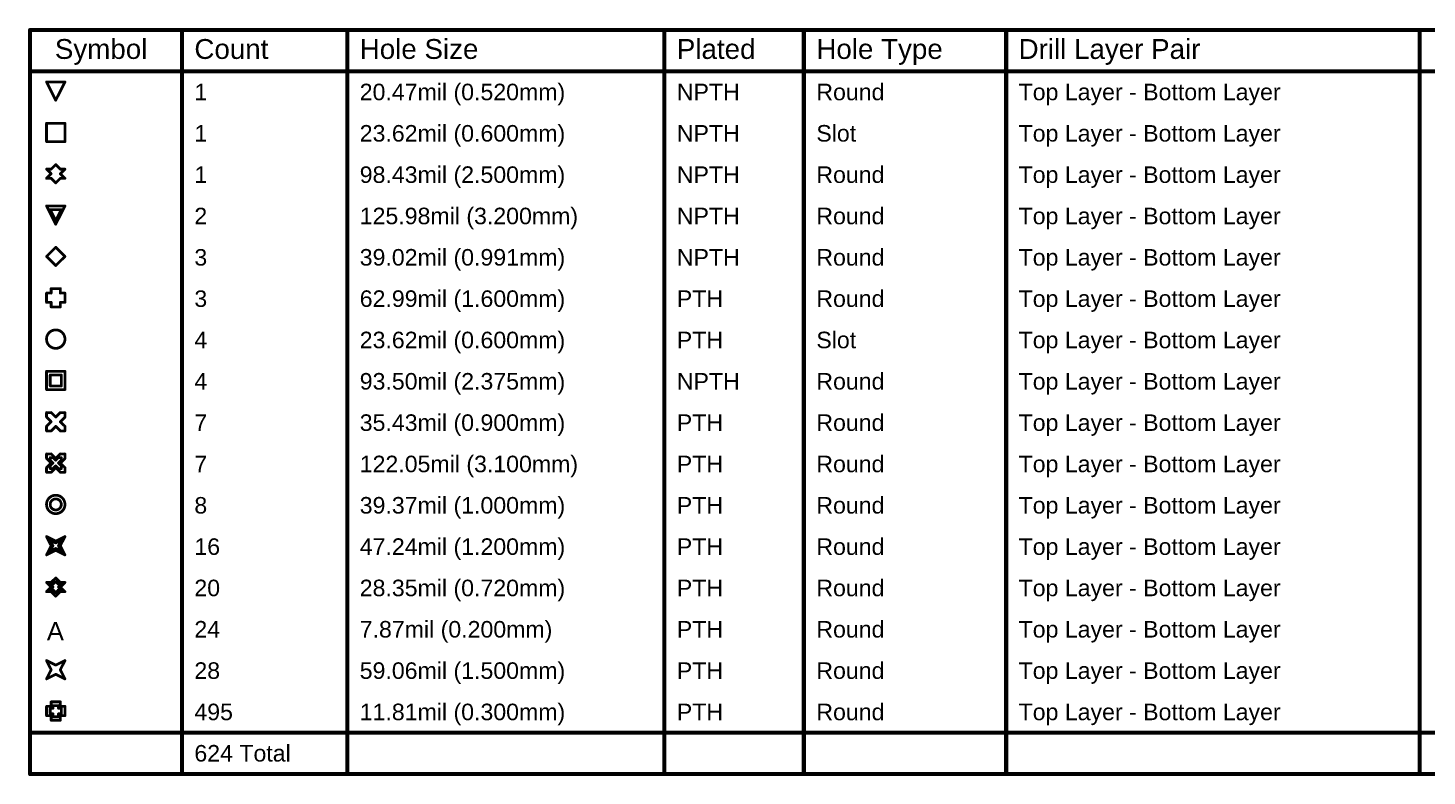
# Model space of a CAD drawing. Header units: inches. Extents: x -3 to 5259, y -3 to 5282.
# Drawn here: x -2.7 to 126.1, y 134.3 to 203.3 of the extents above; entities that cross this region are included whole.
import ezdxf

# ---------------------------------------------------------------- set-up
doc = ezdxf.new("R2010")
doc.units = ezdxf.units.IN
doc.layers.add('Drill Drawing', color=1, linetype='Continuous')
doc.styles.add('Arial', font='', dxfattribs={"height": 0.2})
doc.styles.get('Arial').set_extended_font_data('Arial')

msp = doc.modelspace()

# ---------------------------------------------------------------- linework, layer by layer
at = {"layer": 'Drill Drawing'}
for points in [[(-2.55, 203.07, 0.381, 0.381, 0), (280.18, 203.07, 0.381, 0.381, 0)], [(-2.55, 134.49, 0.381, 0.381, 0), (-2.55, 203.07, 0.381, 0.381, 0)], [(11.45, 134.49, 0.381, 0.381, 0), (11.45, 203.07, 0.381, 0.381, 0)], [(26.68, 134.49, 0.381, 0.381, 0), (26.68, 203.07, 0.381, 0.381, 0)], [(55.88, 134.49, 0.381, 0.381, 0), (55.88, 203.07, 0.381, 0.381, 0)], [(68.73, 134.49, 0.381, 0.381, 0), (68.73, 203.07, 0.381, 0.381, 0)], [(87.37, 134.49, 0.381, 0.381, 0), (87.37, 203.07, 0.381, 0.381, 0)], [(125.46, 134.49, 0.381, 0.381, 0), (125.46, 203.07, 0.381, 0.381, 0)], [(-2.55, 199.26, 0.381, 0.381, 0), (280.18, 199.26, 0.381, 0.381, 0)], [(-1.03, 198.29, 0.254, 0.254, 0), (0.67, 198.29, 0.254, 0.254, 0)], [(-1.03, 198.29, 0.254, 0.254, 0), (-0.18, 196.6, 0.254, 0.254, 0)], [(-0.18, 196.6, 0.254, 0.254, 0), (0.67, 198.29, 0.254, 0.254, 0)], [(-1.03, 194.48, 0.254, 0.254, 0), (0.67, 194.48, 0.254, 0.254, 0)], [(-1.03, 192.79, 0.254, 0.254, 0), (-1.03, 194.48, 0.254, 0.254, 0)], [(0.67, 192.79, 0.254, 0.254, 0), (0.67, 194.48, 0.254, 0.254, 0)], [(-1.03, 192.79, 0.254, 0.254, 0), (0.67, 192.79, 0.254, 0.254, 0)], [(-0.6, 190.25, 0.254, 0.254, 0), (-0.18, 190.67, 0.254, 0.254, 0)], [(-0.18, 190.67, 0.254, 0.254, 0), (0.24, 190.25, 0.254, 0.254, 0)], [(-1.03, 190.25, 0.254, 0.254, 0), (-0.6, 189.82, 0.254, 0.254, 0)], [(-1.03, 190.25, 0.254, 0.254, 0), (-0.6, 190.25, 0.254, 0.254, 0)], [(-1.03, 189.4, 0.254, 0.254, 0), (-0.6, 189.82, 0.254, 0.254, 0)], [(-1.03, 189.4, 0.254, 0.254, 0), (-0.6, 189.4, 0.254, 0.254, 0)], [(-0.6, 189.4, 0.254, 0.254, 0), (-0.18, 188.98, 0.254, 0.254, 0)], [(-0.18, 188.98, 0.254, 0.254, 0), (0.24, 189.4, 0.254, 0.254, 0)], [(0.24, 190.25, 0.254, 0.254, 0), (0.67, 190.25, 0.254, 0.254, 0)], [(0.24, 189.82, 0.254, 0.254, 0), (0.67, 190.25, 0.254, 0.254, 0)], [(0.24, 189.82, 0.254, 0.254, 0), (0.67, 189.4, 0.254, 0.254, 0)], [(0.24, 189.4, 0.254, 0.254, 0), (0.67, 189.4, 0.254, 0.254, 0)], [(-1.03, 186.86, 0.254, 0.254, 0), (0.67, 186.86, 0.254, 0.254, 0)], [(-1.03, 186.86, 0.254, 0.254, 0), (-0.18, 185.17, 0.254, 0.254, 0)], [(-0.18, 185.17, 0.254, 0.254, 0), (0.67, 186.86, 0.254, 0.254, 0)], [(-0.69, 186.52, 0.254, 0.254, 0), (0.33, 186.52, 0.254, 0.254, 0)], [(-0.69, 186.52, 0.254, 0.254, 0), (-0.18, 185.5, 0.254, 0.254, 0)], [(-0.18, 185.5, 0.254, 0.254, 0), (0.33, 186.52, 0.254, 0.254, 0)], [(-1.03, 182.2, 0.254, 0.254, 0), (-0.18, 183.05, 0.254, 0.254, 0)], [(-0.18, 183.05, 0.254, 0.254, 0), (0.67, 182.2, 0.254, 0.254, 0)], [(-1.03, 182.2, 0.254, 0.254, 0), (-0.18, 181.36, 0.254, 0.254, 0)], [(-0.18, 181.36, 0.254, 0.254, 0), (0.67, 182.2, 0.254, 0.254, 0)], [(-0.6, 178.82, 0.254, 0.254, 0), (-0.6, 179.24, 0.254, 0.254, 0)], [(-0.6, 179.24, 0.254, 0.254, 0), (0.24, 179.24, 0.254, 0.254, 0)], [(0.24, 178.82, 0.254, 0.254, 0), (0.24, 179.24, 0.254, 0.254, 0)], [(-1.03, 177.97, 0.254, 0.254, 0), (-1.03, 178.82, 0.254, 0.254, 0)], [(-1.03, 178.82, 0.254, 0.254, 0), (-0.6, 178.82, 0.254, 0.254, 0)], [(-1.03, 177.97, 0.254, 0.254, 0), (-0.6, 177.97, 0.254, 0.254, 0)], [(-0.6, 177.55, 0.254, 0.254, 0), (-0.6, 177.97, 0.254, 0.254, 0)], [(0.24, 178.82, 0.254, 0.254, 0), (0.67, 178.82, 0.254, 0.254, 0)], [(0.24, 177.97, 0.254, 0.254, 0), (0.67, 177.97, 0.254, 0.254, 0)], [(0.24, 177.55, 0.254, 0.254, 0), (0.24, 177.97, 0.254, 0.254, 0)], [(0.67, 177.97, 0.254, 0.254, 0), (0.67, 178.82, 0.254, 0.254, 0)], [(-0.6, 177.55, 0.254, 0.254, 0), (0.24, 177.55, 0.254, 0.254, 0)], [(-1.03, 171.62, 0.254, 0.254, 0), (0.67, 171.62, 0.254, 0.254, 0)], [(-1.03, 169.93, 0.254, 0.254, 0), (-1.03, 171.62, 0.254, 0.254, 0)], [(-0.69, 171.28, 0.254, 0.254, 0), (0.33, 171.28, 0.254, 0.254, 0)], [(-0.69, 170.26, 0.254, 0.254, 0), (-0.69, 171.28, 0.254, 0.254, 0)], [(0.33, 170.26, 0.254, 0.254, 0), (0.33, 171.28, 0.254, 0.254, 0)], [(0.67, 169.93, 0.254, 0.254, 0), (0.67, 171.62, 0.254, 0.254, 0)], [(-0.69, 170.26, 0.254, 0.254, 0), (0.33, 170.26, 0.254, 0.254, 0)], [(-1.03, 169.93, 0.254, 0.254, 0), (0.67, 169.93, 0.254, 0.254, 0)], [(-1.03, 167.39, 0.254, 0.254, 0), (-1.03, 167.81, 0.254, 0.254, 0)], [(-1.03, 167.81, 0.254, 0.254, 0), (-0.6, 167.81, 0.254, 0.254, 0)], [(-0.6, 167.81, 0.254, 0.254, 0), (-0.18, 167.39, 0.254, 0.254, 0)], [(-0.18, 167.39, 0.254, 0.254, 0), (0.24, 167.81, 0.254, 0.254, 0)], [(0.24, 167.81, 0.254, 0.254, 0), (0.67, 167.81, 0.254, 0.254, 0)], [(0.67, 167.39, 0.254, 0.254, 0), (0.67, 167.81, 0.254, 0.254, 0)], [(-1.03, 167.39, 0.254, 0.254, 0), (-0.6, 166.96, 0.254, 0.254, 0)], [(-1.03, 166.54, 0.254, 0.254, 0), (-0.6, 166.96, 0.254, 0.254, 0)], [(-1.03, 166.12, 0.254, 0.254, 0), (-1.03, 166.54, 0.254, 0.254, 0)], [(-1.03, 166.12, 0.254, 0.254, 0), (-0.6, 166.12, 0.254, 0.254, 0)], [(-0.6, 166.12, 0.254, 0.254, 0), (-0.18, 166.54, 0.254, 0.254, 0)], [(-0.18, 166.54, 0.254, 0.254, 0), (0.24, 166.12, 0.254, 0.254, 0)], [(0.24, 166.96, 0.254, 0.254, 0), (0.67, 167.39, 0.254, 0.254, 0)], [(0.24, 166.96, 0.254, 0.254, 0), (0.67, 166.54, 0.254, 0.254, 0)], [(0.24, 166.12, 0.254, 0.254, 0), (0.67, 166.12, 0.254, 0.254, 0)], [(0.67, 166.12, 0.254, 0.254, 0), (0.67, 166.54, 0.254, 0.254, 0)], [(-1.03, 163.58, 0.254, 0.254, 0), (-1.03, 164, 0.254, 0.254, 0)], [(-1.03, 164, 0.254, 0.254, 0), (-0.6, 164, 0.254, 0.254, 0)], [(-1.03, 163.58, 0.254, 0.254, 0), (-0.6, 163.15, 0.254, 0.254, 0)], [(-0.69, 163.41, 0.254, 0.254, 0), (-0.69, 163.66, 0.254, 0.254, 0)], [(-0.69, 163.66, 0.254, 0.254, 0), (-0.44, 163.66, 0.254, 0.254, 0)], [(-0.6, 164, 0.254, 0.254, 0), (-0.18, 163.58, 0.254, 0.254, 0)], [(-0.44, 163.66, 0.254, 0.254, 0), (-0.18, 163.41, 0.254, 0.254, 0)], [(-0.18, 163.58, 0.254, 0.254, 0), (0.24, 164, 0.254, 0.254, 0)], [(-0.18, 163.41, 0.254, 0.254, 0), (0.07, 163.66, 0.254, 0.254, 0)], [(0.07, 163.66, 0.254, 0.254, 0), (0.33, 163.66, 0.254, 0.254, 0)], [(0.24, 164, 0.254, 0.254, 0), (0.67, 164, 0.254, 0.254, 0)], [(0.24, 163.15, 0.254, 0.254, 0), (0.67, 163.58, 0.254, 0.254, 0)], [(0.33, 163.41, 0.254, 0.254, 0), (0.33, 163.66, 0.254, 0.254, 0)], [(0.67, 163.58, 0.254, 0.254, 0), (0.67, 164, 0.254, 0.254, 0)], [(-1.03, 162.73, 0.254, 0.254, 0), (-0.6, 163.15, 0.254, 0.254, 0)], [(-1.03, 162.31, 0.254, 0.254, 0), (-1.03, 162.73, 0.254, 0.254, 0)], [(-1.03, 162.31, 0.254, 0.254, 0), (-0.6, 162.31, 0.254, 0.254, 0)], [(-0.69, 163.41, 0.254, 0.254, 0), (-0.44, 163.15, 0.254, 0.254, 0)], [(-0.69, 162.9, 0.254, 0.254, 0), (-0.44, 163.15, 0.254, 0.254, 0)], [(-0.69, 162.64, 0.254, 0.254, 0), (-0.69, 162.9, 0.254, 0.254, 0)], [(-0.69, 162.64, 0.254, 0.254, 0), (-0.44, 162.64, 0.254, 0.254, 0)], [(-0.6, 162.31, 0.254, 0.254, 0), (-0.18, 162.73, 0.254, 0.254, 0)], [(-0.44, 162.64, 0.254, 0.254, 0), (-0.18, 162.9, 0.254, 0.254, 0)], [(-0.18, 162.9, 0.254, 0.254, 0), (0.07, 162.64, 0.254, 0.254, 0)], [(-0.18, 162.73, 0.254, 0.254, 0), (0.24, 162.31, 0.254, 0.254, 0)], [(0.07, 163.15, 0.254, 0.254, 0), (0.33, 163.41, 0.254, 0.254, 0)], [(0.07, 163.15, 0.254, 0.254, 0), (0.33, 162.9, 0.254, 0.254, 0)], [(0.07, 162.64, 0.254, 0.254, 0), (0.33, 162.64, 0.254, 0.254, 0)], [(0.24, 163.15, 0.254, 0.254, 0), (0.67, 162.73, 0.254, 0.254, 0)], [(0.24, 162.31, 0.254, 0.254, 0), (0.67, 162.31, 0.254, 0.254, 0)], [(0.33, 162.64, 0.254, 0.254, 0), (0.33, 162.9, 0.254, 0.254, 0)], [(0.67, 162.31, 0.254, 0.254, 0), (0.67, 162.73, 0.254, 0.254, 0)], [(-1.03, 156.38, 0.254, 0.254, 0), (-0.18, 155.96, 0.254, 0.254, 0)], [(-1.03, 156.38, 0.254, 0.254, 0), (-0.6, 155.53, 0.254, 0.254, 0)], [(-0.69, 156.04, 0.254, 0.254, 0), (-0.18, 155.79, 0.254, 0.254, 0)], [(-0.69, 156.04, 0.254, 0.254, 0), (-0.44, 155.53, 0.254, 0.254, 0)], [(-0.18, 155.96, 0.254, 0.254, 0), (0.67, 156.38, 0.254, 0.254, 0)], [(-0.18, 155.79, 0.254, 0.254, 0), (0.33, 156.04, 0.254, 0.254, 0)], [(0.07, 155.53, 0.254, 0.254, 0), (0.33, 156.04, 0.254, 0.254, 0)], [(0.24, 155.53, 0.254, 0.254, 0), (0.67, 156.38, 0.254, 0.254, 0)], [(-1.03, 154.69, 0.254, 0.254, 0), (-0.6, 155.53, 0.254, 0.254, 0)], [(-1.03, 154.69, 0.254, 0.254, 0), (-0.18, 155.11, 0.254, 0.254, 0)], [(-0.69, 155.02, 0.254, 0.254, 0), (-0.44, 155.53, 0.254, 0.254, 0)], [(-0.69, 155.02, 0.254, 0.254, 0), (-0.18, 155.28, 0.254, 0.254, 0)], [(-0.18, 155.28, 0.254, 0.254, 0), (0.33, 155.02, 0.254, 0.254, 0)], [(-0.18, 155.11, 0.254, 0.254, 0), (0.67, 154.69, 0.254, 0.254, 0)], [(0.07, 155.53, 0.254, 0.254, 0), (0.33, 155.02, 0.254, 0.254, 0)], [(0.24, 155.53, 0.254, 0.254, 0), (0.67, 154.69, 0.254, 0.254, 0)], [(-1.03, 152.15, 0.254, 0.254, 0), (-0.6, 151.72, 0.254, 0.254, 0)], [(-1.03, 152.15, 0.254, 0.254, 0), (-0.6, 152.15, 0.254, 0.254, 0)], [(-0.69, 151.98, 0.254, 0.254, 0), (-0.44, 151.72, 0.254, 0.254, 0)], [(-0.69, 151.98, 0.254, 0.254, 0), (-0.44, 151.98, 0.254, 0.254, 0)], [(-0.6, 152.15, 0.254, 0.254, 0), (-0.18, 152.57, 0.254, 0.254, 0)], [(-0.44, 151.98, 0.254, 0.254, 0), (-0.18, 152.23, 0.254, 0.254, 0)], [(-0.18, 152.57, 0.254, 0.254, 0), (0.24, 152.15, 0.254, 0.254, 0)], [(-0.18, 152.23, 0.254, 0.254, 0), (0.07, 151.98, 0.254, 0.254, 0)], [(0.07, 151.98, 0.254, 0.254, 0), (0.33, 151.98, 0.254, 0.254, 0)], [(0.07, 151.72, 0.254, 0.254, 0), (0.33, 151.98, 0.254, 0.254, 0)], [(0.24, 152.15, 0.254, 0.254, 0), (0.67, 152.15, 0.254, 0.254, 0)], [(0.24, 151.72, 0.254, 0.254, 0), (0.67, 152.15, 0.254, 0.254, 0)], [(-1.03, 151.3, 0.254, 0.254, 0), (-0.6, 151.72, 0.254, 0.254, 0)], [(-1.03, 151.3, 0.254, 0.254, 0), (-0.6, 151.3, 0.254, 0.254, 0)], [(-0.69, 151.47, 0.254, 0.254, 0), (-0.44, 151.72, 0.254, 0.254, 0)], [(-0.69, 151.47, 0.254, 0.254, 0), (-0.44, 151.47, 0.254, 0.254, 0)], [(-0.6, 151.3, 0.254, 0.254, 0), (-0.18, 150.88, 0.254, 0.254, 0)], [(-0.44, 151.47, 0.254, 0.254, 0), (-0.18, 151.21, 0.254, 0.254, 0)], [(-0.18, 151.21, 0.254, 0.254, 0), (0.07, 151.47, 0.254, 0.254, 0)], [(-0.18, 150.88, 0.254, 0.254, 0), (0.24, 151.3, 0.254, 0.254, 0)], [(0.07, 151.72, 0.254, 0.254, 0), (0.33, 151.47, 0.254, 0.254, 0)], [(0.07, 151.47, 0.254, 0.254, 0), (0.33, 151.47, 0.254, 0.254, 0)], [(0.24, 151.72, 0.254, 0.254, 0), (0.67, 151.3, 0.254, 0.254, 0)], [(0.24, 151.3, 0.254, 0.254, 0), (0.67, 151.3, 0.254, 0.254, 0)], [(-1.03, 144.95, 0.254, 0.254, 0), (-0.18, 144.53, 0.254, 0.254, 0)], [(-1.03, 144.95, 0.254, 0.254, 0), (-0.6, 144.1, 0.254, 0.254, 0)], [(-0.18, 144.53, 0.254, 0.254, 0), (0.67, 144.95, 0.254, 0.254, 0)], [(0.24, 144.1, 0.254, 0.254, 0), (0.67, 144.95, 0.254, 0.254, 0)], [(-1.03, 143.26, 0.254, 0.254, 0), (-0.6, 144.1, 0.254, 0.254, 0)], [(-1.03, 143.26, 0.254, 0.254, 0), (-0.18, 143.68, 0.254, 0.254, 0)], [(-0.18, 143.68, 0.254, 0.254, 0), (0.67, 143.26, 0.254, 0.254, 0)], [(0.24, 144.1, 0.254, 0.254, 0), (0.67, 143.26, 0.254, 0.254, 0)], [(-1.03, 139.87, 0.254, 0.254, 0), (-1.03, 140.72, 0.254, 0.254, 0)], [(-1.03, 140.72, 0.254, 0.254, 0), (-0.6, 140.72, 0.254, 0.254, 0)], [(-0.69, 140.04, 0.254, 0.254, 0), (-0.69, 140.55, 0.254, 0.254, 0)], [(-0.69, 140.55, 0.254, 0.254, 0), (-0.44, 140.55, 0.254, 0.254, 0)], [(-0.6, 140.72, 0.254, 0.254, 0), (-0.6, 141.14, 0.254, 0.254, 0)], [(-0.6, 141.14, 0.254, 0.254, 0), (0.24, 141.14, 0.254, 0.254, 0)], [(-0.44, 140.55, 0.254, 0.254, 0), (-0.44, 140.8, 0.254, 0.254, 0)], [(-0.44, 140.8, 0.254, 0.254, 0), (0.07, 140.8, 0.254, 0.254, 0)], [(0.07, 140.55, 0.254, 0.254, 0), (0.07, 140.8, 0.254, 0.254, 0)], [(0.07, 140.55, 0.254, 0.254, 0), (0.33, 140.55, 0.254, 0.254, 0)], [(0.24, 140.72, 0.254, 0.254, 0), (0.24, 141.14, 0.254, 0.254, 0)], [(0.24, 140.72, 0.254, 0.254, 0), (0.67, 140.72, 0.254, 0.254, 0)], [(0.33, 140.04, 0.254, 0.254, 0), (0.33, 140.55, 0.254, 0.254, 0)], [(0.67, 139.87, 0.254, 0.254, 0), (0.67, 140.72, 0.254, 0.254, 0)], [(-1.03, 139.87, 0.254, 0.254, 0), (-0.6, 139.87, 0.254, 0.254, 0)], [(-0.69, 140.04, 0.254, 0.254, 0), (-0.44, 140.04, 0.254, 0.254, 0)], [(-0.6, 139.45, 0.254, 0.254, 0), (-0.6, 139.87, 0.254, 0.254, 0)], [(-0.6, 139.45, 0.254, 0.254, 0), (0.24, 139.45, 0.254, 0.254, 0)], [(-0.44, 139.78, 0.254, 0.254, 0), (-0.44, 140.04, 0.254, 0.254, 0)], [(-0.44, 139.78, 0.254, 0.254, 0), (0.07, 139.78, 0.254, 0.254, 0)], [(0.07, 140.04, 0.254, 0.254, 0), (0.33, 140.04, 0.254, 0.254, 0)], [(0.07, 139.78, 0.254, 0.254, 0), (0.07, 140.04, 0.254, 0.254, 0)], [(0.24, 139.87, 0.254, 0.254, 0), (0.67, 139.87, 0.254, 0.254, 0)], [(0.24, 139.45, 0.254, 0.254, 0), (0.24, 139.87, 0.254, 0.254, 0)], [(-2.55, 138.3, 0.381, 0.381, 0), (280.18, 138.3, 0.381, 0.381, 0)], [(-2.55, 134.49, 0.381, 0.381, 0), (280.18, 134.49, 0.381, 0.381, 0)]]:
    msp.add_lwpolyline(points, format="xyseb", dxfattribs=at)
for points in [[(-2.64, 203.07, 0.191, 0.191, 1), (-2.45, 203.07, 0.191, 0.191, 1)], [(-2.64, 203.07, 0.191, 0.191, 1), (-2.45, 203.07, 0.191, 0.191, 1)], [(11.35, 203.07, 0.191, 0.191, 1), (11.54, 203.07, 0.191, 0.191, 1)], [(26.59, 203.07, 0.191, 0.191, 1), (26.78, 203.07, 0.191, 0.191, 1)], [(55.79, 203.07, 0.191, 0.191, 1), (55.98, 203.07, 0.191, 0.191, 1)], [(68.64, 203.07, 0.191, 0.191, 1), (68.83, 203.07, 0.191, 0.191, 1)], [(87.28, 203.07, 0.191, 0.191, 1), (87.47, 203.07, 0.191, 0.191, 1)], [(125.36, 203.07, 0.191, 0.191, 1), (125.55, 203.07, 0.191, 0.191, 1)], [(-2.64, 199.26, 0.191, 0.191, 1), (-2.45, 199.26, 0.191, 0.191, 1)], [(-1.09, 198.29, 0.127, 0.127, 1), (-0.96, 198.29, 0.127, 0.127, 1)], [(-1.09, 198.29, 0.127, 0.127, 1), (-0.96, 198.29, 0.127, 0.127, 1)], [(0.6, 198.29, 0.127, 0.127, 1), (0.73, 198.29, 0.127, 0.127, 1)], [(0.6, 198.29, 0.127, 0.127, 1), (0.73, 198.29, 0.127, 0.127, 1)], [(-0.24, 196.6, 0.127, 0.127, 1), (-0.12, 196.6, 0.127, 0.127, 1)], [(-0.24, 196.6, 0.127, 0.127, 1), (-0.12, 196.6, 0.127, 0.127, 1)], [(-1.09, 194.48, 0.127, 0.127, 1), (-0.96, 194.48, 0.127, 0.127, 1)], [(-1.09, 194.48, 0.127, 0.127, 1), (-0.96, 194.48, 0.127, 0.127, 1)], [(0.6, 194.48, 0.127, 0.127, 1), (0.73, 194.48, 0.127, 0.127, 1)], [(0.6, 194.48, 0.127, 0.127, 1), (0.73, 194.48, 0.127, 0.127, 1)], [(-1.09, 192.79, 0.127, 0.127, 1), (-0.96, 192.79, 0.127, 0.127, 1)], [(-1.09, 192.79, 0.127, 0.127, 1), (-0.96, 192.79, 0.127, 0.127, 1)], [(0.6, 192.79, 0.127, 0.127, 1), (0.73, 192.79, 0.127, 0.127, 1)], [(0.6, 192.79, 0.127, 0.127, 1), (0.73, 192.79, 0.127, 0.127, 1)], [(-0.24, 190.67, 0.127, 0.127, 1), (-0.12, 190.67, 0.127, 0.127, 1)], [(-0.24, 190.67, 0.127, 0.127, 1), (-0.12, 190.67, 0.127, 0.127, 1)], [(-1.09, 190.25, 0.127, 0.127, 1), (-0.96, 190.25, 0.127, 0.127, 1)], [(-1.09, 190.25, 0.127, 0.127, 1), (-0.96, 190.25, 0.127, 0.127, 1)], [(-1.09, 189.4, 0.127, 0.127, 1), (-0.96, 189.4, 0.127, 0.127, 1)], [(-1.09, 189.4, 0.127, 0.127, 1), (-0.96, 189.4, 0.127, 0.127, 1)], [(-0.67, 190.25, 0.127, 0.127, 1), (-0.54, 190.25, 0.127, 0.127, 1)], [(-0.67, 190.25, 0.127, 0.127, 1), (-0.54, 190.25, 0.127, 0.127, 1)], [(-0.67, 189.82, 0.127, 0.127, 1), (-0.54, 189.82, 0.127, 0.127, 1)], [(-0.67, 189.82, 0.127, 0.127, 1), (-0.54, 189.82, 0.127, 0.127, 1)], [(-0.67, 189.4, 0.127, 0.127, 1), (-0.54, 189.4, 0.127, 0.127, 1)], [(-0.67, 189.4, 0.127, 0.127, 1), (-0.54, 189.4, 0.127, 0.127, 1)], [(0.18, 190.25, 0.127, 0.127, 1), (0.31, 190.25, 0.127, 0.127, 1)], [(0.18, 190.25, 0.127, 0.127, 1), (0.31, 190.25, 0.127, 0.127, 1)], [(0.18, 189.82, 0.127, 0.127, 1), (0.31, 189.82, 0.127, 0.127, 1)], [(0.18, 189.82, 0.127, 0.127, 1), (0.31, 189.82, 0.127, 0.127, 1)], [(0.18, 189.4, 0.127, 0.127, 1), (0.31, 189.4, 0.127, 0.127, 1)], [(0.18, 189.4, 0.127, 0.127, 1), (0.31, 189.4, 0.127, 0.127, 1)], [(0.6, 190.25, 0.127, 0.127, 1), (0.73, 190.25, 0.127, 0.127, 1)], [(0.6, 190.25, 0.127, 0.127, 1), (0.73, 190.25, 0.127, 0.127, 1)], [(0.6, 189.4, 0.127, 0.127, 1), (0.73, 189.4, 0.127, 0.127, 1)], [(0.6, 189.4, 0.127, 0.127, 1), (0.73, 189.4, 0.127, 0.127, 1)], [(-0.24, 188.98, 0.127, 0.127, 1), (-0.12, 188.98, 0.127, 0.127, 1)], [(-0.24, 188.98, 0.127, 0.127, 1), (-0.12, 188.98, 0.127, 0.127, 1)], [(-1.09, 186.86, 0.127, 0.127, 1), (-0.96, 186.86, 0.127, 0.127, 1)], [(-1.09, 186.86, 0.127, 0.127, 1), (-0.96, 186.86, 0.127, 0.127, 1)], [(0.6, 186.86, 0.127, 0.127, 1), (0.73, 186.86, 0.127, 0.127, 1)], [(0.6, 186.86, 0.127, 0.127, 1), (0.73, 186.86, 0.127, 0.127, 1)], [(-0.75, 186.52, 0.127, 0.127, 1), (-0.63, 186.52, 0.127, 0.127, 1)], [(-0.75, 186.52, 0.127, 0.127, 1), (-0.63, 186.52, 0.127, 0.127, 1)], [(-0.24, 185.5, 0.127, 0.127, 1), (-0.12, 185.5, 0.127, 0.127, 1)], [(-0.24, 185.5, 0.127, 0.127, 1), (-0.12, 185.5, 0.127, 0.127, 1)], [(0.26, 186.52, 0.127, 0.127, 1), (0.39, 186.52, 0.127, 0.127, 1)], [(0.26, 186.52, 0.127, 0.127, 1), (0.39, 186.52, 0.127, 0.127, 1)], [(-0.24, 185.17, 0.127, 0.127, 1), (-0.12, 185.17, 0.127, 0.127, 1)], [(-0.24, 185.17, 0.127, 0.127, 1), (-0.12, 185.17, 0.127, 0.127, 1)], [(-0.24, 183.05, 0.127, 0.127, 1), (-0.12, 183.05, 0.127, 0.127, 1)], [(-0.24, 183.05, 0.127, 0.127, 1), (-0.12, 183.05, 0.127, 0.127, 1)], [(-1.09, 182.2, 0.127, 0.127, 1), (-0.96, 182.2, 0.127, 0.127, 1)], [(-1.09, 182.2, 0.127, 0.127, 1), (-0.96, 182.2, 0.127, 0.127, 1)], [(0.6, 182.2, 0.127, 0.127, 1), (0.73, 182.2, 0.127, 0.127, 1)], [(0.6, 182.2, 0.127, 0.127, 1), (0.73, 182.2, 0.127, 0.127, 1)], [(-0.24, 181.36, 0.127, 0.127, 1), (-0.12, 181.36, 0.127, 0.127, 1)], [(-0.24, 181.36, 0.127, 0.127, 1), (-0.12, 181.36, 0.127, 0.127, 1)], [(-0.67, 179.24, 0.127, 0.127, 1), (-0.54, 179.24, 0.127, 0.127, 1)], [(-0.67, 179.24, 0.127, 0.127, 1), (-0.54, 179.24, 0.127, 0.127, 1)], [(0.18, 179.24, 0.127, 0.127, 1), (0.31, 179.24, 0.127, 0.127, 1)], [(0.18, 179.24, 0.127, 0.127, 1), (0.31, 179.24, 0.127, 0.127, 1)], [(-1.09, 178.82, 0.127, 0.127, 1), (-0.96, 178.82, 0.127, 0.127, 1)], [(-1.09, 178.82, 0.127, 0.127, 1), (-0.96, 178.82, 0.127, 0.127, 1)], [(-1.09, 177.97, 0.127, 0.127, 1), (-0.96, 177.97, 0.127, 0.127, 1)], [(-1.09, 177.97, 0.127, 0.127, 1), (-0.96, 177.97, 0.127, 0.127, 1)], [(-0.67, 178.82, 0.127, 0.127, 1), (-0.54, 178.82, 0.127, 0.127, 1)], [(-0.67, 178.82, 0.127, 0.127, 1), (-0.54, 178.82, 0.127, 0.127, 1)], [(-0.67, 177.97, 0.127, 0.127, 1), (-0.54, 177.97, 0.127, 0.127, 1)], [(-0.67, 177.97, 0.127, 0.127, 1), (-0.54, 177.97, 0.127, 0.127, 1)], [(0.18, 178.82, 0.127, 0.127, 1), (0.31, 178.82, 0.127, 0.127, 1)], [(0.18, 178.82, 0.127, 0.127, 1), (0.31, 178.82, 0.127, 0.127, 1)], [(0.18, 177.97, 0.127, 0.127, 1), (0.31, 177.97, 0.127, 0.127, 1)], [(0.18, 177.97, 0.127, 0.127, 1), (0.31, 177.97, 0.127, 0.127, 1)], [(0.6, 178.82, 0.127, 0.127, 1), (0.73, 178.82, 0.127, 0.127, 1)], [(0.6, 178.82, 0.127, 0.127, 1), (0.73, 178.82, 0.127, 0.127, 1)], [(0.6, 177.97, 0.127, 0.127, 1), (0.73, 177.97, 0.127, 0.127, 1)], [(0.6, 177.97, 0.127, 0.127, 1), (0.73, 177.97, 0.127, 0.127, 1)], [(-0.67, 177.55, 0.127, 0.127, 1), (-0.54, 177.55, 0.127, 0.127, 1)], [(-0.67, 177.55, 0.127, 0.127, 1), (-0.54, 177.55, 0.127, 0.127, 1)], [(0.18, 177.55, 0.127, 0.127, 1), (0.31, 177.55, 0.127, 0.127, 1)], [(0.18, 177.55, 0.127, 0.127, 1), (0.31, 177.55, 0.127, 0.127, 1)], [(0.67, 174.58, 0.254, 0.254, 1), (-1.03, 174.58, 0.254, 0.254, 1)], [(-1.09, 174.58, 0.127, 0.127, 1), (-0.96, 174.58, 0.127, 0.127, 1)], [(0.6, 174.58, 0.127, 0.127, 1), (0.73, 174.58, 0.127, 0.127, 1)], [(-1.09, 171.62, 0.127, 0.127, 1), (-0.96, 171.62, 0.127, 0.127, 1)], [(-1.09, 171.62, 0.127, 0.127, 1), (-0.96, 171.62, 0.127, 0.127, 1)], [(-0.75, 171.28, 0.127, 0.127, 1), (-0.63, 171.28, 0.127, 0.127, 1)], [(-0.75, 171.28, 0.127, 0.127, 1), (-0.63, 171.28, 0.127, 0.127, 1)], [(0.26, 171.28, 0.127, 0.127, 1), (0.39, 171.28, 0.127, 0.127, 1)], [(0.26, 171.28, 0.127, 0.127, 1), (0.39, 171.28, 0.127, 0.127, 1)], [(0.6, 171.62, 0.127, 0.127, 1), (0.73, 171.62, 0.127, 0.127, 1)], [(0.6, 171.62, 0.127, 0.127, 1), (0.73, 171.62, 0.127, 0.127, 1)], [(-0.75, 170.26, 0.127, 0.127, 1), (-0.63, 170.26, 0.127, 0.127, 1)], [(-0.75, 170.26, 0.127, 0.127, 1), (-0.63, 170.26, 0.127, 0.127, 1)], [(0.26, 170.26, 0.127, 0.127, 1), (0.39, 170.26, 0.127, 0.127, 1)], [(0.26, 170.26, 0.127, 0.127, 1), (0.39, 170.26, 0.127, 0.127, 1)], [(-1.09, 169.93, 0.127, 0.127, 1), (-0.96, 169.93, 0.127, 0.127, 1)], [(-1.09, 169.93, 0.127, 0.127, 1), (-0.96, 169.93, 0.127, 0.127, 1)], [(0.6, 169.93, 0.127, 0.127, 1), (0.73, 169.93, 0.127, 0.127, 1)], [(0.6, 169.93, 0.127, 0.127, 1), (0.73, 169.93, 0.127, 0.127, 1)], [(-1.09, 167.81, 0.127, 0.127, 1), (-0.96, 167.81, 0.127, 0.127, 1)], [(-1.09, 167.81, 0.127, 0.127, 1), (-0.96, 167.81, 0.127, 0.127, 1)], [(-0.67, 167.81, 0.127, 0.127, 1), (-0.54, 167.81, 0.127, 0.127, 1)], [(-0.67, 167.81, 0.127, 0.127, 1), (-0.54, 167.81, 0.127, 0.127, 1)], [(0.18, 167.81, 0.127, 0.127, 1), (0.31, 167.81, 0.127, 0.127, 1)], [(0.18, 167.81, 0.127, 0.127, 1), (0.31, 167.81, 0.127, 0.127, 1)], [(0.6, 167.81, 0.127, 0.127, 1), (0.73, 167.81, 0.127, 0.127, 1)], [(0.6, 167.81, 0.127, 0.127, 1), (0.73, 167.81, 0.127, 0.127, 1)], [(-1.09, 167.39, 0.127, 0.127, 1), (-0.96, 167.39, 0.127, 0.127, 1)], [(-1.09, 167.39, 0.127, 0.127, 1), (-0.96, 167.39, 0.127, 0.127, 1)], [(-1.09, 166.54, 0.127, 0.127, 1), (-0.96, 166.54, 0.127, 0.127, 1)], [(-1.09, 166.54, 0.127, 0.127, 1), (-0.96, 166.54, 0.127, 0.127, 1)], [(-1.09, 166.12, 0.127, 0.127, 1), (-0.96, 166.12, 0.127, 0.127, 1)], [(-1.09, 166.12, 0.127, 0.127, 1), (-0.96, 166.12, 0.127, 0.127, 1)], [(-0.67, 166.96, 0.127, 0.127, 1), (-0.54, 166.96, 0.127, 0.127, 1)], [(-0.67, 166.96, 0.127, 0.127, 1), (-0.54, 166.96, 0.127, 0.127, 1)], [(-0.67, 166.12, 0.127, 0.127, 1), (-0.54, 166.12, 0.127, 0.127, 1)], [(-0.67, 166.12, 0.127, 0.127, 1), (-0.54, 166.12, 0.127, 0.127, 1)], [(-0.24, 167.39, 0.127, 0.127, 1), (-0.12, 167.39, 0.127, 0.127, 1)], [(-0.24, 167.39, 0.127, 0.127, 1), (-0.12, 167.39, 0.127, 0.127, 1)], [(-0.24, 166.54, 0.127, 0.127, 1), (-0.12, 166.54, 0.127, 0.127, 1)], [(-0.24, 166.54, 0.127, 0.127, 1), (-0.12, 166.54, 0.127, 0.127, 1)], [(0.18, 166.96, 0.127, 0.127, 1), (0.31, 166.96, 0.127, 0.127, 1)], [(0.18, 166.96, 0.127, 0.127, 1), (0.31, 166.96, 0.127, 0.127, 1)], [(0.18, 166.12, 0.127, 0.127, 1), (0.31, 166.12, 0.127, 0.127, 1)], [(0.18, 166.12, 0.127, 0.127, 1), (0.31, 166.12, 0.127, 0.127, 1)], [(0.6, 167.39, 0.127, 0.127, 1), (0.73, 167.39, 0.127, 0.127, 1)], [(0.6, 167.39, 0.127, 0.127, 1), (0.73, 167.39, 0.127, 0.127, 1)], [(0.6, 166.54, 0.127, 0.127, 1), (0.73, 166.54, 0.127, 0.127, 1)], [(0.6, 166.54, 0.127, 0.127, 1), (0.73, 166.54, 0.127, 0.127, 1)], [(0.6, 166.12, 0.127, 0.127, 1), (0.73, 166.12, 0.127, 0.127, 1)], [(0.6, 166.12, 0.127, 0.127, 1), (0.73, 166.12, 0.127, 0.127, 1)], [(-1.09, 164, 0.127, 0.127, 1), (-0.96, 164, 0.127, 0.127, 1)], [(-1.09, 164, 0.127, 0.127, 1), (-0.96, 164, 0.127, 0.127, 1)], [(-1.09, 163.58, 0.127, 0.127, 1), (-0.96, 163.58, 0.127, 0.127, 1)], [(-1.09, 163.58, 0.127, 0.127, 1), (-0.96, 163.58, 0.127, 0.127, 1)], [(-0.75, 163.66, 0.127, 0.127, 1), (-0.63, 163.66, 0.127, 0.127, 1)], [(-0.75, 163.66, 0.127, 0.127, 1), (-0.63, 163.66, 0.127, 0.127, 1)], [(-0.67, 164, 0.127, 0.127, 1), (-0.54, 164, 0.127, 0.127, 1)], [(-0.67, 164, 0.127, 0.127, 1), (-0.54, 164, 0.127, 0.127, 1)], [(-0.5, 163.66, 0.127, 0.127, 1), (-0.37, 163.66, 0.127, 0.127, 1)], [(-0.5, 163.66, 0.127, 0.127, 1), (-0.37, 163.66, 0.127, 0.127, 1)], [(-0.24, 163.58, 0.127, 0.127, 1), (-0.12, 163.58, 0.127, 0.127, 1)], [(-0.24, 163.58, 0.127, 0.127, 1), (-0.12, 163.58, 0.127, 0.127, 1)], [(0.01, 163.66, 0.127, 0.127, 1), (0.14, 163.66, 0.127, 0.127, 1)], [(0.01, 163.66, 0.127, 0.127, 1), (0.14, 163.66, 0.127, 0.127, 1)], [(0.18, 164, 0.127, 0.127, 1), (0.31, 164, 0.127, 0.127, 1)], [(0.18, 164, 0.127, 0.127, 1), (0.31, 164, 0.127, 0.127, 1)], [(0.26, 163.66, 0.127, 0.127, 1), (0.39, 163.66, 0.127, 0.127, 1)], [(0.26, 163.66, 0.127, 0.127, 1), (0.39, 163.66, 0.127, 0.127, 1)], [(0.6, 164, 0.127, 0.127, 1), (0.73, 164, 0.127, 0.127, 1)], [(0.6, 164, 0.127, 0.127, 1), (0.73, 164, 0.127, 0.127, 1)], [(0.6, 163.58, 0.127, 0.127, 1), (0.73, 163.58, 0.127, 0.127, 1)], [(0.6, 163.58, 0.127, 0.127, 1), (0.73, 163.58, 0.127, 0.127, 1)], [(-1.09, 162.73, 0.127, 0.127, 1), (-0.96, 162.73, 0.127, 0.127, 1)], [(-1.09, 162.73, 0.127, 0.127, 1), (-0.96, 162.73, 0.127, 0.127, 1)], [(-1.09, 162.31, 0.127, 0.127, 1), (-0.96, 162.31, 0.127, 0.127, 1)], [(-1.09, 162.31, 0.127, 0.127, 1), (-0.96, 162.31, 0.127, 0.127, 1)], [(-0.75, 163.41, 0.127, 0.127, 1), (-0.63, 163.41, 0.127, 0.127, 1)], [(-0.75, 163.41, 0.127, 0.127, 1), (-0.63, 163.41, 0.127, 0.127, 1)], [(-0.75, 162.9, 0.127, 0.127, 1), (-0.63, 162.9, 0.127, 0.127, 1)], [(-0.75, 162.9, 0.127, 0.127, 1), (-0.63, 162.9, 0.127, 0.127, 1)], [(-0.75, 162.64, 0.127, 0.127, 1), (-0.63, 162.64, 0.127, 0.127, 1)], [(-0.75, 162.64, 0.127, 0.127, 1), (-0.63, 162.64, 0.127, 0.127, 1)], [(-0.67, 163.15, 0.127, 0.127, 1), (-0.54, 163.15, 0.127, 0.127, 1)], [(-0.67, 163.15, 0.127, 0.127, 1), (-0.54, 163.15, 0.127, 0.127, 1)], [(-0.67, 162.31, 0.127, 0.127, 1), (-0.54, 162.31, 0.127, 0.127, 1)], [(-0.67, 162.31, 0.127, 0.127, 1), (-0.54, 162.31, 0.127, 0.127, 1)], [(-0.5, 163.15, 0.127, 0.127, 1), (-0.37, 163.15, 0.127, 0.127, 1)], [(-0.5, 163.15, 0.127, 0.127, 1), (-0.37, 163.15, 0.127, 0.127, 1)], [(-0.5, 162.64, 0.127, 0.127, 1), (-0.37, 162.64, 0.127, 0.127, 1)], [(-0.5, 162.64, 0.127, 0.127, 1), (-0.37, 162.64, 0.127, 0.127, 1)], [(-0.24, 163.41, 0.127, 0.127, 1), (-0.12, 163.41, 0.127, 0.127, 1)], [(-0.24, 163.41, 0.127, 0.127, 1), (-0.12, 163.41, 0.127, 0.127, 1)], [(-0.24, 162.9, 0.127, 0.127, 1), (-0.12, 162.9, 0.127, 0.127, 1)], [(-0.24, 162.9, 0.127, 0.127, 1), (-0.12, 162.9, 0.127, 0.127, 1)], [(-0.24, 162.73, 0.127, 0.127, 1), (-0.12, 162.73, 0.127, 0.127, 1)], [(-0.24, 162.73, 0.127, 0.127, 1), (-0.12, 162.73, 0.127, 0.127, 1)], [(0.01, 163.15, 0.127, 0.127, 1), (0.14, 163.15, 0.127, 0.127, 1)], [(0.01, 163.15, 0.127, 0.127, 1), (0.14, 163.15, 0.127, 0.127, 1)], [(0.01, 162.64, 0.127, 0.127, 1), (0.14, 162.64, 0.127, 0.127, 1)], [(0.01, 162.64, 0.127, 0.127, 1), (0.14, 162.64, 0.127, 0.127, 1)], [(0.18, 163.15, 0.127, 0.127, 1), (0.31, 163.15, 0.127, 0.127, 1)], [(0.18, 163.15, 0.127, 0.127, 1), (0.31, 163.15, 0.127, 0.127, 1)], [(0.18, 162.31, 0.127, 0.127, 1), (0.31, 162.31, 0.127, 0.127, 1)], [(0.18, 162.31, 0.127, 0.127, 1), (0.31, 162.31, 0.127, 0.127, 1)], [(0.26, 163.41, 0.127, 0.127, 1), (0.39, 163.41, 0.127, 0.127, 1)], [(0.26, 163.41, 0.127, 0.127, 1), (0.39, 163.41, 0.127, 0.127, 1)], [(0.26, 162.9, 0.127, 0.127, 1), (0.39, 162.9, 0.127, 0.127, 1)], [(0.26, 162.9, 0.127, 0.127, 1), (0.39, 162.9, 0.127, 0.127, 1)], [(0.26, 162.64, 0.127, 0.127, 1), (0.39, 162.64, 0.127, 0.127, 1)], [(0.26, 162.64, 0.127, 0.127, 1), (0.39, 162.64, 0.127, 0.127, 1)], [(0.6, 162.73, 0.127, 0.127, 1), (0.73, 162.73, 0.127, 0.127, 1)], [(0.6, 162.73, 0.127, 0.127, 1), (0.73, 162.73, 0.127, 0.127, 1)], [(0.6, 162.31, 0.127, 0.127, 1), (0.73, 162.31, 0.127, 0.127, 1)], [(0.6, 162.31, 0.127, 0.127, 1), (0.73, 162.31, 0.127, 0.127, 1)], [(0.67, 159.34, 0.254, 0.254, 1), (-1.03, 159.34, 0.254, 0.254, 1)], [(0.33, 159.34, 0.254, 0.254, 1), (-0.69, 159.34, 0.254, 0.254, 1)], [(-1.09, 159.34, 0.127, 0.127, 1), (-0.96, 159.34, 0.127, 0.127, 1)], [(-0.75, 159.34, 0.127, 0.127, 1), (-0.63, 159.34, 0.127, 0.127, 1)], [(0.26, 159.34, 0.127, 0.127, 1), (0.39, 159.34, 0.127, 0.127, 1)], [(0.6, 159.34, 0.127, 0.127, 1), (0.73, 159.34, 0.127, 0.127, 1)], [(-1.09, 156.38, 0.127, 0.127, 1), (-0.96, 156.38, 0.127, 0.127, 1)], [(-1.09, 156.38, 0.127, 0.127, 1), (-0.96, 156.38, 0.127, 0.127, 1)], [(-0.75, 156.04, 0.127, 0.127, 1), (-0.63, 156.04, 0.127, 0.127, 1)], [(-0.75, 156.04, 0.127, 0.127, 1), (-0.63, 156.04, 0.127, 0.127, 1)], [(-0.24, 155.96, 0.127, 0.127, 1), (-0.12, 155.96, 0.127, 0.127, 1)], [(-0.24, 155.96, 0.127, 0.127, 1), (-0.12, 155.96, 0.127, 0.127, 1)], [(0.26, 156.04, 0.127, 0.127, 1), (0.39, 156.04, 0.127, 0.127, 1)], [(0.26, 156.04, 0.127, 0.127, 1), (0.39, 156.04, 0.127, 0.127, 1)], [(0.6, 156.38, 0.127, 0.127, 1), (0.73, 156.38, 0.127, 0.127, 1)], [(0.6, 156.38, 0.127, 0.127, 1), (0.73, 156.38, 0.127, 0.127, 1)], [(-1.09, 154.69, 0.127, 0.127, 1), (-0.96, 154.69, 0.127, 0.127, 1)], [(-1.09, 154.69, 0.127, 0.127, 1), (-0.96, 154.69, 0.127, 0.127, 1)], [(-0.75, 155.02, 0.127, 0.127, 1), (-0.63, 155.02, 0.127, 0.127, 1)], [(-0.75, 155.02, 0.127, 0.127, 1), (-0.63, 155.02, 0.127, 0.127, 1)], [(-0.67, 155.53, 0.127, 0.127, 1), (-0.54, 155.53, 0.127, 0.127, 1)], [(-0.67, 155.53, 0.127, 0.127, 1), (-0.54, 155.53, 0.127, 0.127, 1)], [(-0.5, 155.53, 0.127, 0.127, 1), (-0.37, 155.53, 0.127, 0.127, 1)], [(-0.5, 155.53, 0.127, 0.127, 1), (-0.37, 155.53, 0.127, 0.127, 1)], [(-0.24, 155.79, 0.127, 0.127, 1), (-0.12, 155.79, 0.127, 0.127, 1)], [(-0.24, 155.79, 0.127, 0.127, 1), (-0.12, 155.79, 0.127, 0.127, 1)], [(-0.24, 155.28, 0.127, 0.127, 1), (-0.12, 155.28, 0.127, 0.127, 1)], [(-0.24, 155.28, 0.127, 0.127, 1), (-0.12, 155.28, 0.127, 0.127, 1)], [(-0.24, 155.11, 0.127, 0.127, 1), (-0.12, 155.11, 0.127, 0.127, 1)], [(-0.24, 155.11, 0.127, 0.127, 1), (-0.12, 155.11, 0.127, 0.127, 1)], [(0.01, 155.53, 0.127, 0.127, 1), (0.14, 155.53, 0.127, 0.127, 1)], [(0.01, 155.53, 0.127, 0.127, 1), (0.14, 155.53, 0.127, 0.127, 1)], [(0.18, 155.53, 0.127, 0.127, 1), (0.31, 155.53, 0.127, 0.127, 1)], [(0.18, 155.53, 0.127, 0.127, 1), (0.31, 155.53, 0.127, 0.127, 1)], [(0.26, 155.02, 0.127, 0.127, 1), (0.39, 155.02, 0.127, 0.127, 1)], [(0.26, 155.02, 0.127, 0.127, 1), (0.39, 155.02, 0.127, 0.127, 1)], [(0.6, 154.69, 0.127, 0.127, 1), (0.73, 154.69, 0.127, 0.127, 1)], [(0.6, 154.69, 0.127, 0.127, 1), (0.73, 154.69, 0.127, 0.127, 1)], [(-1.09, 152.15, 0.127, 0.127, 1), (-0.96, 152.15, 0.127, 0.127, 1)], [(-1.09, 152.15, 0.127, 0.127, 1), (-0.96, 152.15, 0.127, 0.127, 1)], [(-0.75, 151.98, 0.127, 0.127, 1), (-0.63, 151.98, 0.127, 0.127, 1)], [(-0.75, 151.98, 0.127, 0.127, 1), (-0.63, 151.98, 0.127, 0.127, 1)], [(-0.67, 152.15, 0.127, 0.127, 1), (-0.54, 152.15, 0.127, 0.127, 1)], [(-0.67, 152.15, 0.127, 0.127, 1), (-0.54, 152.15, 0.127, 0.127, 1)], [(-0.5, 151.98, 0.127, 0.127, 1), (-0.37, 151.98, 0.127, 0.127, 1)], [(-0.5, 151.98, 0.127, 0.127, 1), (-0.37, 151.98, 0.127, 0.127, 1)], [(-0.24, 152.57, 0.127, 0.127, 1), (-0.12, 152.57, 0.127, 0.127, 1)], [(-0.24, 152.57, 0.127, 0.127, 1), (-0.12, 152.57, 0.127, 0.127, 1)], [(-0.24, 152.23, 0.127, 0.127, 1), (-0.12, 152.23, 0.127, 0.127, 1)], [(-0.24, 152.23, 0.127, 0.127, 1), (-0.12, 152.23, 0.127, 0.127, 1)], [(0.01, 151.98, 0.127, 0.127, 1), (0.14, 151.98, 0.127, 0.127, 1)], [(0.01, 151.98, 0.127, 0.127, 1), (0.14, 151.98, 0.127, 0.127, 1)], [(0.18, 152.15, 0.127, 0.127, 1), (0.31, 152.15, 0.127, 0.127, 1)], [(0.18, 152.15, 0.127, 0.127, 1), (0.31, 152.15, 0.127, 0.127, 1)], [(0.26, 151.98, 0.127, 0.127, 1), (0.39, 151.98, 0.127, 0.127, 1)], [(0.26, 151.98, 0.127, 0.127, 1), (0.39, 151.98, 0.127, 0.127, 1)], [(0.6, 152.15, 0.127, 0.127, 1), (0.73, 152.15, 0.127, 0.127, 1)], [(0.6, 152.15, 0.127, 0.127, 1), (0.73, 152.15, 0.127, 0.127, 1)], [(-1.09, 151.3, 0.127, 0.127, 1), (-0.96, 151.3, 0.127, 0.127, 1)], [(-1.09, 151.3, 0.127, 0.127, 1), (-0.96, 151.3, 0.127, 0.127, 1)], [(-0.75, 151.47, 0.127, 0.127, 1), (-0.63, 151.47, 0.127, 0.127, 1)], [(-0.75, 151.47, 0.127, 0.127, 1), (-0.63, 151.47, 0.127, 0.127, 1)], [(-0.67, 151.72, 0.127, 0.127, 1), (-0.54, 151.72, 0.127, 0.127, 1)], [(-0.67, 151.72, 0.127, 0.127, 1), (-0.54, 151.72, 0.127, 0.127, 1)], [(-0.67, 151.3, 0.127, 0.127, 1), (-0.54, 151.3, 0.127, 0.127, 1)], [(-0.67, 151.3, 0.127, 0.127, 1), (-0.54, 151.3, 0.127, 0.127, 1)], [(-0.5, 151.72, 0.127, 0.127, 1), (-0.37, 151.72, 0.127, 0.127, 1)], [(-0.5, 151.72, 0.127, 0.127, 1), (-0.37, 151.72, 0.127, 0.127, 1)], [(-0.5, 151.47, 0.127, 0.127, 1), (-0.37, 151.47, 0.127, 0.127, 1)], [(-0.5, 151.47, 0.127, 0.127, 1), (-0.37, 151.47, 0.127, 0.127, 1)], [(-0.24, 151.21, 0.127, 0.127, 1), (-0.12, 151.21, 0.127, 0.127, 1)], [(-0.24, 151.21, 0.127, 0.127, 1), (-0.12, 151.21, 0.127, 0.127, 1)], [(-0.24, 150.88, 0.127, 0.127, 1), (-0.12, 150.88, 0.127, 0.127, 1)], [(-0.24, 150.88, 0.127, 0.127, 1), (-0.12, 150.88, 0.127, 0.127, 1)], [(0.01, 151.72, 0.127, 0.127, 1), (0.14, 151.72, 0.127, 0.127, 1)], [(0.01, 151.72, 0.127, 0.127, 1), (0.14, 151.72, 0.127, 0.127, 1)], [(0.01, 151.47, 0.127, 0.127, 1), (0.14, 151.47, 0.127, 0.127, 1)], [(0.01, 151.47, 0.127, 0.127, 1), (0.14, 151.47, 0.127, 0.127, 1)], [(0.18, 151.72, 0.127, 0.127, 1), (0.31, 151.72, 0.127, 0.127, 1)], [(0.18, 151.72, 0.127, 0.127, 1), (0.31, 151.72, 0.127, 0.127, 1)], [(0.18, 151.3, 0.127, 0.127, 1), (0.31, 151.3, 0.127, 0.127, 1)], [(0.18, 151.3, 0.127, 0.127, 1), (0.31, 151.3, 0.127, 0.127, 1)], [(0.26, 151.47, 0.127, 0.127, 1), (0.39, 151.47, 0.127, 0.127, 1)], [(0.26, 151.47, 0.127, 0.127, 1), (0.39, 151.47, 0.127, 0.127, 1)], [(0.6, 151.3, 0.127, 0.127, 1), (0.73, 151.3, 0.127, 0.127, 1)], [(0.6, 151.3, 0.127, 0.127, 1), (0.73, 151.3, 0.127, 0.127, 1)], [(-1.09, 144.95, 0.127, 0.127, 1), (-0.96, 144.95, 0.127, 0.127, 1)], [(-1.09, 144.95, 0.127, 0.127, 1), (-0.96, 144.95, 0.127, 0.127, 1)], [(-0.24, 144.53, 0.127, 0.127, 1), (-0.12, 144.53, 0.127, 0.127, 1)], [(-0.24, 144.53, 0.127, 0.127, 1), (-0.12, 144.53, 0.127, 0.127, 1)], [(0.6, 144.95, 0.127, 0.127, 1), (0.73, 144.95, 0.127, 0.127, 1)], [(0.6, 144.95, 0.127, 0.127, 1), (0.73, 144.95, 0.127, 0.127, 1)], [(-1.09, 143.26, 0.127, 0.127, 1), (-0.96, 143.26, 0.127, 0.127, 1)], [(-1.09, 143.26, 0.127, 0.127, 1), (-0.96, 143.26, 0.127, 0.127, 1)], [(-0.67, 144.1, 0.127, 0.127, 1), (-0.54, 144.1, 0.127, 0.127, 1)], [(-0.67, 144.1, 0.127, 0.127, 1), (-0.54, 144.1, 0.127, 0.127, 1)], [(-0.24, 143.68, 0.127, 0.127, 1), (-0.12, 143.68, 0.127, 0.127, 1)], [(-0.24, 143.68, 0.127, 0.127, 1), (-0.12, 143.68, 0.127, 0.127, 1)], [(0.18, 144.1, 0.127, 0.127, 1), (0.31, 144.1, 0.127, 0.127, 1)], [(0.18, 144.1, 0.127, 0.127, 1), (0.31, 144.1, 0.127, 0.127, 1)], [(0.6, 143.26, 0.127, 0.127, 1), (0.73, 143.26, 0.127, 0.127, 1)], [(0.6, 143.26, 0.127, 0.127, 1), (0.73, 143.26, 0.127, 0.127, 1)], [(-1.09, 140.72, 0.127, 0.127, 1), (-0.96, 140.72, 0.127, 0.127, 1)], [(-1.09, 140.72, 0.127, 0.127, 1), (-0.96, 140.72, 0.127, 0.127, 1)], [(-0.75, 140.55, 0.127, 0.127, 1), (-0.63, 140.55, 0.127, 0.127, 1)], [(-0.75, 140.55, 0.127, 0.127, 1), (-0.63, 140.55, 0.127, 0.127, 1)], [(-0.67, 141.14, 0.127, 0.127, 1), (-0.54, 141.14, 0.127, 0.127, 1)], [(-0.67, 141.14, 0.127, 0.127, 1), (-0.54, 141.14, 0.127, 0.127, 1)], [(-0.67, 140.72, 0.127, 0.127, 1), (-0.54, 140.72, 0.127, 0.127, 1)], [(-0.67, 140.72, 0.127, 0.127, 1), (-0.54, 140.72, 0.127, 0.127, 1)], [(-0.5, 140.8, 0.127, 0.127, 1), (-0.37, 140.8, 0.127, 0.127, 1)], [(-0.5, 140.8, 0.127, 0.127, 1), (-0.37, 140.8, 0.127, 0.127, 1)], [(-0.5, 140.55, 0.127, 0.127, 1), (-0.37, 140.55, 0.127, 0.127, 1)], [(-0.5, 140.55, 0.127, 0.127, 1), (-0.37, 140.55, 0.127, 0.127, 1)], [(0.01, 140.8, 0.127, 0.127, 1), (0.14, 140.8, 0.127, 0.127, 1)], [(0.01, 140.8, 0.127, 0.127, 1), (0.14, 140.8, 0.127, 0.127, 1)], [(0.01, 140.55, 0.127, 0.127, 1), (0.14, 140.55, 0.127, 0.127, 1)], [(0.01, 140.55, 0.127, 0.127, 1), (0.14, 140.55, 0.127, 0.127, 1)], [(0.18, 141.14, 0.127, 0.127, 1), (0.31, 141.14, 0.127, 0.127, 1)], [(0.18, 141.14, 0.127, 0.127, 1), (0.31, 141.14, 0.127, 0.127, 1)], [(0.18, 140.72, 0.127, 0.127, 1), (0.31, 140.72, 0.127, 0.127, 1)], [(0.18, 140.72, 0.127, 0.127, 1), (0.31, 140.72, 0.127, 0.127, 1)], [(0.26, 140.55, 0.127, 0.127, 1), (0.39, 140.55, 0.127, 0.127, 1)], [(0.26, 140.55, 0.127, 0.127, 1), (0.39, 140.55, 0.127, 0.127, 1)], [(0.6, 140.72, 0.127, 0.127, 1), (0.73, 140.72, 0.127, 0.127, 1)], [(0.6, 140.72, 0.127, 0.127, 1), (0.73, 140.72, 0.127, 0.127, 1)], [(-1.09, 139.87, 0.127, 0.127, 1), (-0.96, 139.87, 0.127, 0.127, 1)], [(-1.09, 139.87, 0.127, 0.127, 1), (-0.96, 139.87, 0.127, 0.127, 1)], [(-0.75, 140.04, 0.127, 0.127, 1), (-0.63, 140.04, 0.127, 0.127, 1)], [(-0.75, 140.04, 0.127, 0.127, 1), (-0.63, 140.04, 0.127, 0.127, 1)], [(-0.67, 139.87, 0.127, 0.127, 1), (-0.54, 139.87, 0.127, 0.127, 1)], [(-0.67, 139.87, 0.127, 0.127, 1), (-0.54, 139.87, 0.127, 0.127, 1)], [(-0.67, 139.45, 0.127, 0.127, 1), (-0.54, 139.45, 0.127, 0.127, 1)], [(-0.67, 139.45, 0.127, 0.127, 1), (-0.54, 139.45, 0.127, 0.127, 1)], [(-0.5, 140.04, 0.127, 0.127, 1), (-0.37, 140.04, 0.127, 0.127, 1)], [(-0.5, 140.04, 0.127, 0.127, 1), (-0.37, 140.04, 0.127, 0.127, 1)], [(-0.5, 139.78, 0.127, 0.127, 1), (-0.37, 139.78, 0.127, 0.127, 1)], [(-0.5, 139.78, 0.127, 0.127, 1), (-0.37, 139.78, 0.127, 0.127, 1)], [(0.01, 140.04, 0.127, 0.127, 1), (0.14, 140.04, 0.127, 0.127, 1)], [(0.01, 140.04, 0.127, 0.127, 1), (0.14, 140.04, 0.127, 0.127, 1)], [(0.01, 139.78, 0.127, 0.127, 1), (0.14, 139.78, 0.127, 0.127, 1)], [(0.01, 139.78, 0.127, 0.127, 1), (0.14, 139.78, 0.127, 0.127, 1)], [(0.18, 139.87, 0.127, 0.127, 1), (0.31, 139.87, 0.127, 0.127, 1)], [(0.18, 139.87, 0.127, 0.127, 1), (0.31, 139.87, 0.127, 0.127, 1)], [(0.18, 139.45, 0.127, 0.127, 1), (0.31, 139.45, 0.127, 0.127, 1)], [(0.18, 139.45, 0.127, 0.127, 1), (0.31, 139.45, 0.127, 0.127, 1)], [(0.26, 140.04, 0.127, 0.127, 1), (0.39, 140.04, 0.127, 0.127, 1)], [(0.26, 140.04, 0.127, 0.127, 1), (0.39, 140.04, 0.127, 0.127, 1)], [(0.6, 139.87, 0.127, 0.127, 1), (0.73, 139.87, 0.127, 0.127, 1)], [(0.6, 139.87, 0.127, 0.127, 1), (0.73, 139.87, 0.127, 0.127, 1)], [(-2.64, 138.3, 0.191, 0.191, 1), (-2.45, 138.3, 0.191, 0.191, 1)], [(-2.64, 134.49, 0.191, 0.191, 1), (-2.45, 134.49, 0.191, 0.191, 1)], [(-2.64, 134.49, 0.191, 0.191, 1), (-2.45, 134.49, 0.191, 0.191, 1)], [(11.35, 134.49, 0.191, 0.191, 1), (11.54, 134.49, 0.191, 0.191, 1)], [(26.59, 134.49, 0.191, 0.191, 1), (26.78, 134.49, 0.191, 0.191, 1)], [(55.79, 134.49, 0.191, 0.191, 1), (55.98, 134.49, 0.191, 0.191, 1)], [(68.64, 134.49, 0.191, 0.191, 1), (68.83, 134.49, 0.191, 0.191, 1)], [(87.28, 134.49, 0.191, 0.191, 1), (87.47, 134.49, 0.191, 0.191, 1)], [(125.36, 134.49, 0.191, 0.191, 1), (125.55, 134.49, 0.191, 0.191, 1)]]:
    msp.add_lwpolyline(points, format="xyseb", close=True, dxfattribs=at)

# ---------------------------------------------------------------- texts
at = {"layer": 'Drill Drawing', "style": 'Arial'}
for s, height, p in [('Symbol', 1.829, (-0.26, 200.41)), ('Hole Size', 1.829, (27.82, 200.41)), ('Plated', 1.829, (57.03, 200.41)), ('Hole Type', 1.829, (69.88, 200.41)), ('Drill Layer Pair', 1.8288, (88.51, 200.41)), ('Count', 1.829, (12.59, 200.41)), ('1', 1.52, (12.59, 196.6)), ('20.47mil (0.520mm)', 1.524, (27.82, 196.6)), ('NPTH', 1.524, (57.03, 196.6)), ('Round', 1.524, (69.88, 196.6)), ('Top Layer - Bottom Layer', 1.524, (88.51, 196.6)), ('1', 1.52, (12.59, 192.79)), ('23.62mil (0.600mm)', 1.524, (27.82, 192.79)), ('NPTH', 1.524, (57.03, 192.79)), ('Slot', 1.524, (69.88, 192.79)), ('Top Layer - Bottom Layer', 1.524, (88.51, 192.79)), ('1', 1.52, (12.59, 188.98)), ('98.43mil (2.500mm)', 1.524, (27.82, 188.98)), ('NPTH', 1.524, (57.03, 188.98)), ('Round', 1.524, (69.88, 188.98)), ('Top Layer - Bottom Layer', 1.524, (88.51, 188.98)), ('2', 1.52, (12.59, 185.17)), ('125.98mil (3.200mm)', 1.524, (27.82, 185.17)), ('NPTH', 1.524, (57.03, 185.17)), ('Round', 1.524, (69.88, 185.17)), ('Top Layer - Bottom Layer', 1.524, (88.51, 185.17)), ('3', 1.52, (12.59, 181.36)), ('39.02mil (0.991mm)', 1.524, (27.82, 181.36)), ('NPTH', 1.524, (57.03, 181.36)), ('Round', 1.524, (69.88, 181.36)), ('Top Layer - Bottom Layer', 1.524, (88.51, 181.36)), ('62.99mil (1.600mm)', 1.524, (27.82, 177.55)), ('Round', 1.524, (69.88, 177.55)), ('3', 1.52, (12.59, 177.55)), ('PTH', 1.524, (57.03, 177.55)), ('Top Layer - Bottom Layer', 1.524, (88.51, 177.55)), ('23.62mil (0.600mm)', 1.524, (27.82, 173.74)), ('Slot', 1.524, (69.88, 173.74)), ('4', 1.52, (12.59, 173.74)), ('PTH', 1.524, (57.03, 173.74)), ('Top Layer - Bottom Layer', 1.524, (88.51, 173.74)), ('4', 1.52, (12.59, 169.93)), ('93.50mil (2.375mm)', 1.524, (27.82, 169.93)), ('NPTH', 1.524, (57.03, 169.93)), ('Round', 1.524, (69.88, 169.93)), ('Top Layer - Bottom Layer', 1.524, (88.51, 169.93)), ('7', 1.52, (12.59, 166.12)), ('35.43mil (0.900mm)', 1.524, (27.82, 166.12)), ('PTH', 1.524, (57.03, 166.12)), ('Round', 1.524, (69.88, 166.12)), ('Top Layer - Bottom Layer', 1.524, (88.51, 166.12)), ('7', 1.52, (12.59, 162.31)), ('122.05mil (3.100mm)', 1.524, (27.82, 162.31)), ('PTH', 1.524, (57.03, 162.31)), ('Round', 1.524, (69.88, 162.31)), ('Top Layer - Bottom Layer', 1.524, (88.51, 162.31)), ('8', 1.52, (12.59, 158.5)), ('39.37mil (1.000mm)', 1.524, (27.82, 158.5)), ('PTH', 1.524, (57.03, 158.5)), ('Round', 1.524, (69.88, 158.5)), ('Top Layer - Bottom Layer', 1.524, (88.51, 158.5)), ('16', 1.524, (12.59, 154.69)), ('47.24mil (1.200mm)', 1.524, (27.82, 154.69)), ('PTH', 1.524, (57.03, 154.69)), ('Round', 1.524, (69.88, 154.69)), ('Top Layer - Bottom Layer', 1.524, (88.51, 154.69)), ('20', 1.524, (12.59, 150.88)), ('28.35mil (0.720mm)', 1.524, (27.82, 150.88)), ('PTH', 1.524, (57.03, 150.88)), ('Round', 1.524, (69.88, 150.88)), ('Top Layer - Bottom Layer', 1.524, (88.51, 150.88)), ('A', 1.69, (-1, 146.81)), ('24', 1.524, (12.59, 147.07)), ('7.87mil (0.200mm)', 1.524, (27.82, 147.07)), ('PTH', 1.524, (57.03, 147.07)), ('Round', 1.524, (69.88, 147.07)), ('Top Layer - Bottom Layer', 1.524, (88.51, 147.07)), ('28', 1.524, (12.59, 143.26)), ('59.06mil (1.500mm)', 1.524, (27.82, 143.26)), ('PTH', 1.524, (57.03, 143.26)), ('Round', 1.524, (69.88, 143.26)), ('Top Layer - Bottom Layer', 1.524, (88.51, 143.26)), ('495', 1.524, (12.59, 139.45)), ('11.81mil (0.300mm)', 1.524, (27.82, 139.45)), ('PTH', 1.524, (57.03, 139.45)), ('Round', 1.524, (69.88, 139.45)), ('Top Layer - Bottom Layer', 1.524, (88.51, 139.45)), ('624 Total', 1.524, (12.59, 135.64))]:
    msp.add_text(s, height=height, dxfattribs=at).set_placement(p)

doc.saveas('drawing.dxf')
